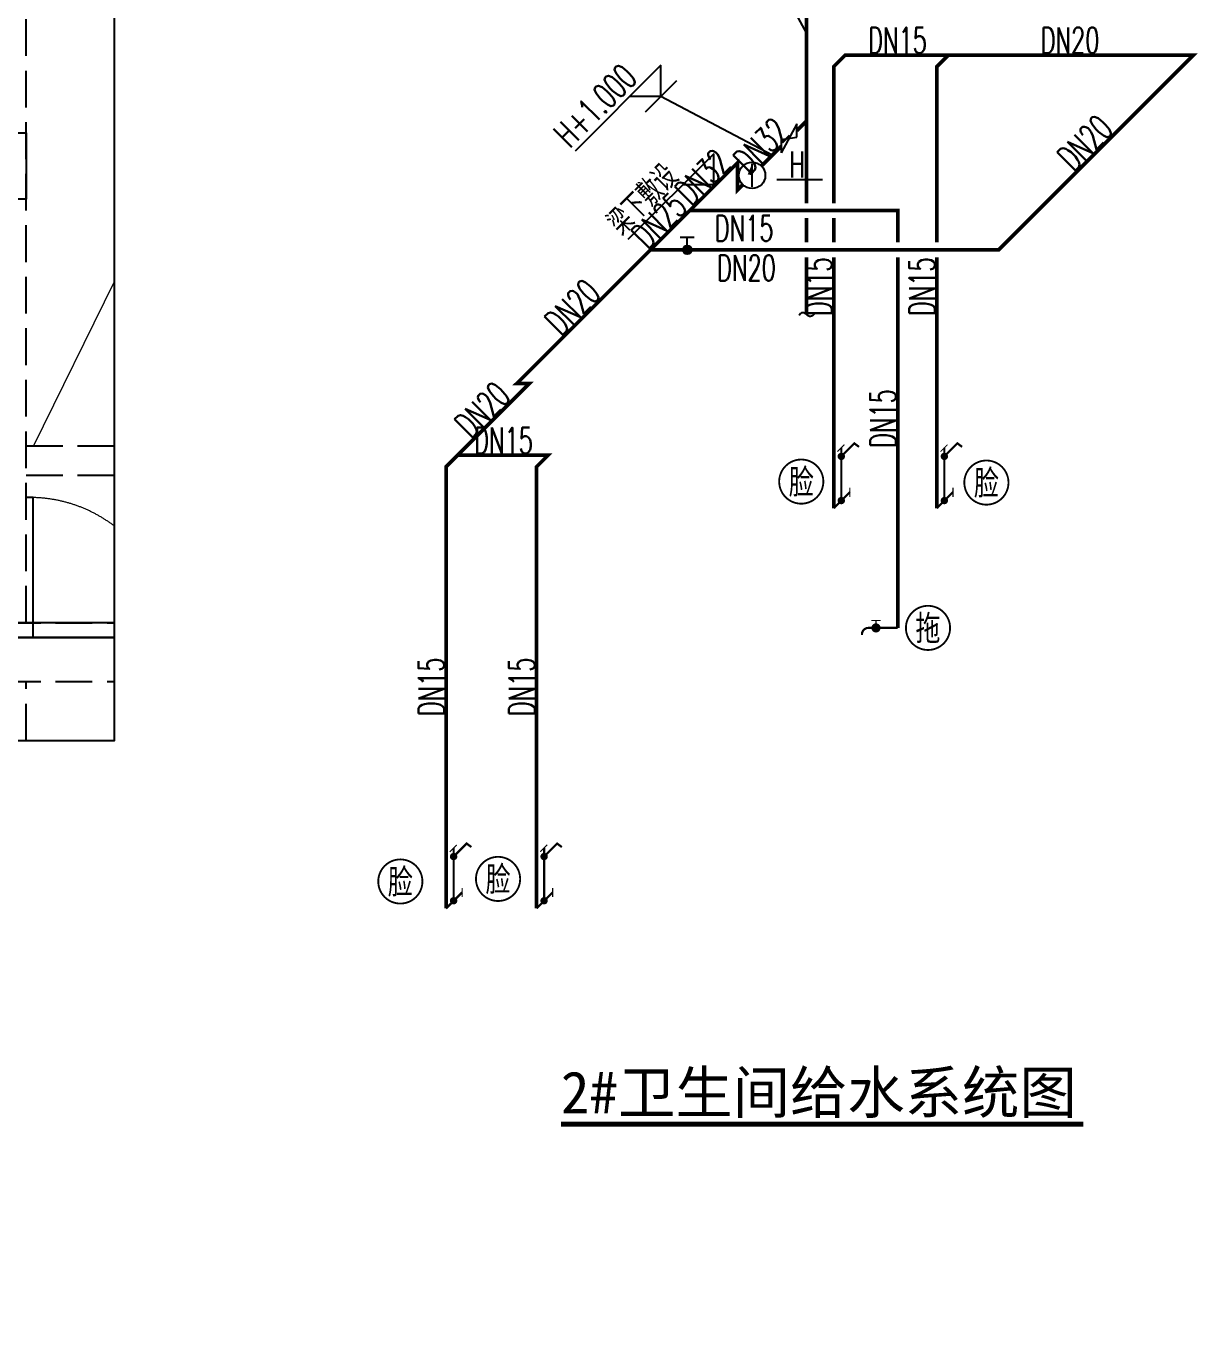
# Model space of a CAD drawing. Extents: x 175123 to 260190, y 15257 to 44959.
# Drawn here: x 241524 to 249482, y 26273 to 35123 of the extents above; entities that cross this region are included whole.
import ezdxf
from ezdxf.enums import TextEntityAlignment as Align
from ezdxf.xclip import XClip

# ---------------------------------------------------------------- set-up
doc = ezdxf.new("R2010")
doc.units = 0
doc.header["$LTSCALE"] = 1000
doc.header["$MEASUREMENT"] = 0
doc.header["$XCLIPFRAME"] = 2
for name, pattern in [('13#结构梁$0$DASH', [0.35, 0.25, -0.1]), ('13#结构梁$0$X-104 13#平面$0$DOTE', [2.42, 2, -0.2, 0.02, -0.2]), ('X-104 13#平面$0$DOTE', [2.42, 2, -0.2, 0.02, -0.2])]:
    doc.linetypes.add(name, pattern=pattern)
for name, color, linetype in [('13#结构梁$0$s-beam', 4, '13#结构梁$0$DASH'), ('13#结构梁$0$X-104 13#平面$0$A_AXIS-轴线', 36, '13#结构梁$0$X-104 13#平面$0$DOTE'), ('AXIS_TEXT', 7, 'Continuous'), ('DIM_SYMB', 3, 'Continuous'), ('DIM_给水', 3, 'Continuous'), ('EQUIP_给水', 7, 'Continuous'), ('PIPE-给水', 3, 'Continuous'), ('TEXT_给水', 7, 'Continuous'), ('TWT_ELEV', 3, 'Continuous'), ('TWT_IDEN', 3, 'Continuous'), ('TWT_TEXT', 7, 'Continuous'), ('VALVE_给水', 7, 'Continuous'), ('X-104 13#平面$0$A_AXIS-轴线', 36, 'X-104 13#平面$0$DOTE'), ('X-104 13#平面$0$s-colu', 40, 'Continuous'), ('图层1', 7, 'Continuous')]:
    doc.layers.add(name, color=color, linetype=linetype)
doc.layers.add('13#结构梁$0$板洞边线', color=253, linetype='Continuous', lineweight=18)
doc.layers.add('X-104 13#平面$0$000套内', color=226, linetype='Continuous', lineweight=30, plot=False)
doc.styles.add('_TWT_DIM_ELE', font='SIMPLEX', dxfattribs={"width": 0.8, "height": 3.5, "bigfont": 'HZTXT'})
doc.styles.add('_TWT_PIPEDN', font='SIMPLEX', dxfattribs={"width": 0.8, "height": 3.5, "bigfont": 'HZTXT'})
doc.styles.add('_TWT_SANITARY', font='', dxfattribs={"width": 0.8, "height": 3.5})
doc.styles.add('COMPLEX', font='COMPLEX')
doc.styles.add('HZ', font='txt', dxfattribs={"bigfont": 'hztxt'})
doc.styles.get("Standard").update_dxf_attribs({"font": 'STXIHEI.TTF'})
doc.styles.add('图签信息$0$华文细黑', font='STXIHEI.TTF', dxfattribs={"height": 10})
doc.styles.get('_TWT_SANITARY').set_extended_font_data('SimSun')

# ---------------------------------------------------------------- blocks, each defined once
blk = doc.blocks.new('X-104 13#平面')
at = {"color": 0}
for p, q in [((53548.8, 72250.6), (53500, 72250.6)), ((53548.8, 71300), (53548.8, 72250.6)), ((53500, 71300), (53548.8, 71300))]:
    blk.add_line(p, q, dxfattribs=at)
at = {"color": 0, "lineweight": 13}
blk.add_ellipse((53524.4, 71300), major_axis=(-672.2, 672.2), ratio=1, start_param=3.926991, end_param=5.472143, dxfattribs=at)
at = {"layer": '13#结构梁$0$s-beam', "color": 0}
for p, q in [((53500, 71400), (53500, 80863.9)), ((57500, 72599.9), (53500, 72599.9)), ((57500, 72399.9), (53500, 72399.9)), ((48800, 71400), (57300, 71400)), ((48800, 71000), (57300, 71000)), ((53500, 66900), (53500, 71000))]:
    blk.add_line(p, q, dxfattribs=at)
at = {"layer": '13#结构梁$0$X-104 13#平面$0$A_AXIS-轴线', "color": 0, "linetype": '13#结构梁$0$X-104 13#平面$0$DOTE'}
blk.add_line((60408.4, 71400), (-2925, 71400), dxfattribs=at)
at = {"layer": '13#结构梁$0$板洞边线', "color": 0}
for p, q in [((57306.2, 72599.9), (53550.9, 80855.6)), ((53550.9, 72599.9), (57300.9, 80230.3))]:
    blk.add_line(p, q, dxfattribs=at)
at = {"layer": 'X-104 13#平面$0$000套内', "color": 0}
blk.add_lwpolyline([(4100, 77750), (4100, 68700), (-750, 68700), (-750, 59850), (21950, 59850), (21950, 61450), (58250, 61450), (58250, 71300), (48400, 71300), (48400, 73450), (53400, 73450), (53400, 80500), (58250, 80500), (58250, 81290.1), (53289, 85452.6), (37950, 76613.3), (37950, 72450), (12454.9, 72450), (4447.4, 77750)], close=True, dxfattribs=at)
at = {"layer": 'X-104 13#平面$0$A_AXIS-轴线', "color": 0, "linetype": 'X-104 13#平面$0$DOTE'}
blk.add_line((60408.4, 71400), (-2925, 71400), dxfattribs=at)
at = {"layer": 'X-104 13#平面$0$s-colu', "color": 0}
blk.add_lwpolyline([(53300.2, 74278), (53300.2, 74728), (53500.2, 74728), (53500.2, 74278)], close=True, dxfattribs=at)
at = {"color": 0, "style": '图签信息$0$华文细黑'}
for p in [(72170.3, 105564.8), (72170.3, 43164.8), (72170.3, -19235.2)]:
    blk.add_attdef('200X', text='', height=100, dxfattribs=at).set_placement(p, align=Align.BOTTOM_RIGHT)
at = {"layer": 'AXIS_TEXT', "color": 0, "style": 'COMPLEX', "width": 1.041667}
for p, p2 in [((-400, 156296.3), (0, 156296.3)), ((7800, 156296.3), (8200, 156296.3)), ((12300, 156296.3), (12700, 156296.3)), ((21300, 156296.3), (21700, 156296.3)), ((30300, 156296.3), (30700, 156296.3)), ((39300, 156296.3), (39700, 156296.3)), ((48300, 156296.3), (48700, 156296.3)), ((57300, 156296.3), (57700, 156296.3)), ((-7525, 142576), (-7125, 142576)), ((64743.5, 142576), (65143.5, 142576)), ((-7525, 139476), (-7125, 139476)), ((64743.5, 138976), (65143.5, 138976)), ((-7525, 133576), (-7125, 133576)), ((64743.5, 133576), (65143.5, 133576)), ((-7525, 124576), (-7125, 124576)), ((64743.5, 124576), (65143.5, 124576)), ((-400, 112775), (0, 112775)), ((7800, 112775), (8200, 112775)), ((12300, 112775), (12700, 112775)), ((21300, 112775), (21700, 112775)), ((30300, 112775), (30700, 112775)), ((39300, 112775), (39700, 112775)), ((48300, 112775), (48700, 112775)), ((57300, 112775), (57700, 112775)), ((-400, 89896.3), (0, 89896.3)), ((7800, 89896.3), (8200, 89896.3)), ((12300, 89896.3), (12700, 89896.3)), ((21300, 89896.3), (21700, 89896.3)), ((30300, 89896.3), (30700, 89896.3)), ((39300, 89896.3), (39700, 89896.3)), ((48300, 89896.3), (48700, 89896.3)), ((57300, 89896.3), (57700, 89896.3)), ((-7525, 80176), (-7125, 80176)), ((64743.5, 80176), (65143.5, 80176)), ((-7525, 77076), (-7125, 77076)), ((64743.5, 76576), (65143.5, 76576)), ((-7525, 71176), (-7125, 71176)), ((64743.5, 71176), (65143.5, 71176)), ((-7525, 62176), (-7125, 62176)), ((64743.5, 62176), (65143.5, 62176)), ((-400, 50375), (0, 50375)), ((7800, 50375), (8200, 50375)), ((12300, 50375), (12700, 50375)), ((21300, 50375), (21700, 50375)), ((30300, 50375), (30700, 50375)), ((39300, 50375), (39700, 50375)), ((48300, 50375), (48700, 50375)), ((57300, 50375), (57700, 50375)), ((-400, 27496.3), (0, 27496.3)), ((7800, 27496.3), (8200, 27496.3)), ((12300, 27496.3), (12700, 27496.3)), ((21300, 27496.3), (21700, 27496.3)), ((30300, 27496.3), (30700, 27496.3)), ((39300, 27496.3), (39700, 27496.3)), ((48300, 27496.3), (48700, 27496.3)), ((57300, 27496.3), (57700, 27496.3)), ((-7525, 17776), (-7125, 17776)), ((64743.5, 17776), (65143.5, 17776)), ((-7525, 14676), (-7125, 14676)), ((64743.5, 14176), (65143.5, 14176)), ((-7525, 8776), (-7125, 8776)), ((64743.5, 8776), (65143.5, 8776)), ((-7525, -224), (-7125, -224)), ((64743.5, -224), (65143.5, -224)), ((-400, -12025), (0, -12025)), ((7800, -12025), (8200, -12025)), ((12300, -12025), (12700, -12025)), ((21300, -12025), (21700, -12025)), ((30300, -12025), (30700, -12025)), ((39300, -12025), (39700, -12025)), ((48300, -12025), (48700, -12025)), ((57300, -12025), (57700, -12025))]:
    blk.add_attdef('A', text='', height=448, dxfattribs=at).set_placement(p, p2, align=Align.FIT)
blk = doc.blocks.new('$VALVE$00000497')
for p, q in [((78, 138), (-78, 138)), ((0, 50), (0, 138))]:
    blk.add_line(p, q)
at = {"const_width": 49.6}
blk.add_lwpolyline([(25, 0, 1), (-25, 0, 1)], format="xyb", close=True, dxfattribs=at)
blk.add_circle((0, 0), 50)
blk = doc.blocks.new('$VALVE$00000337')
for p, q in [((-72, 53), (-178, -53)), ((178, 53), (-178, -53)), ((-72, 53), (72, -53)), ((72, -53), (178, 53))]:
    blk.add_line(p, q)
for p in [(-125, 0), (125, 0)]:
    blk.add_point(p)
blk = doc.blocks.new('$VALVE$00000602')
blk.add_line((-93, -93), (93, 93))
blk.add_lwpolyline([(93, 93, 0, 50, 0), (-13, 22, 50, 50, 0)], format="xyseb")
blk.add_circle((0, 0), 150)
for p in [(-150, 0), (150, 0)]:
    blk.add_point(p)
blk = doc.blocks.new('$ATTACHMENT$00000141')
for points, const_width in [([(103, 705), (280, 882), (344, 834)], 30), ([(50, 769), (146, 865)], 15), ([(103, 822), (103, 103)], 30), ([(0, 0), (220, 220)], 30), ([(220, 278), (220, 154)], 15)]:
    blk.add_lwpolyline(points, dxfattribs=dict(const_width=const_width))
at = {"const_width": 50}
for points in [[(78, 705, 1), (128, 705, 1)], [(78, 105, 1), (128, 105, 1)]]:
    blk.add_lwpolyline(points, format="xyb", close=True, dxfattribs=at)
at = {"style": 'HZ', "width": 0.7, "flags": 1}
for tag in ['UNIT', 'SPEC', 'WHAT']:
    blk.add_attdef(tag, (0, 0), '', height=0.001, dxfattribs=at)
blk = doc.blocks.new('$ATTACHMENT$00000139')
at = {"const_width": 30}
blk.add_lwpolyline([(0, 0), (-400, 0, 0.443942), (-486, -95, -1.105826)], format="xyb", dxfattribs=at)
at = {"const_width": 15}
for points in [[(-231, 100), (-359, 100)], [(-296, 0), (-296, 100)]]:
    blk.add_lwpolyline(points, dxfattribs=at)
at = {"const_width": 62.5}
blk.add_lwpolyline([(-265, 0, -1), (-327, 0, -1)], format="xyb", close=True, dxfattribs=at)
at = {"flags": 1}
for tag in ['UNIT', 'SPEC', 'WHAT']:
    blk.add_attdef(tag, (0, 0), '', height=0.0001, dxfattribs=at)
blk = doc.blocks.new('$TwtSys$00000132')
at = {"elevation": 0}
blk.add_lwpolyline([(7, -101, -0.575183), (0, 0, 0.604745), (-11, 101, 16.924828)], format="xyb", dxfattribs=at)

msp = doc.modelspace()

# ---------------------------------------------------------------- hatches: boundary and pattern name
at = {"layer": 'PIPE-给水', "linetype": 'Continuous'}
for points in [[(247087.3, 34926.6), (247078.4, 34935.4), (247082.1, 34939.1)], [(247087.3, 34926.6), (247087.3, 34939.1), (247082.1, 34939.1)], [(249451.8, 34926.6), (249451.8, 34939.1), (249482, 34939.1)], [(249451.8, 34926.6), (249460.6, 34917.7), (249482, 34939.1)], [(247008.4, 34847.8), (246999.6, 34856.6), (246995.9, 34852.9)], [(247008.4, 34847.8), (246995.9, 34847.8), (246995.9, 34852.9)], [(247708.4, 34847.8), (247699.6, 34856.6), (247695.9, 34852.9)], [(247708.4, 34847.8), (247695.9, 34847.8), (247695.9, 34852.9)], [(246355.9, 34195.2), (246347, 34204), (246368.4, 34225.4)], [(246355.9, 34195.2), (246368.4, 34195.2), (246368.4, 34225.4)], [(246355.9, 34011.2), (246364.7, 34002.4), (246343.4, 33981.1)], [(246355.9, 34011.2), (246343.4, 34011.2), (246343.4, 33981.1)], [(247443.5, 33870.3), (247456, 33870.3), (247456, 33882.8)], [(247443.5, 33870.3), (247443.5, 33882.8), (247456, 33882.8)], [(248128.5, 33603.3), (248137.3, 33594.4), (248133.6, 33590.8)], [(248128.5, 33603.3), (248128.5, 33590.8), (248133.6, 33590.8)], [(244855.6, 32694.9), (244846.8, 32703.8), (244825.4, 32682.4)], [(244855.6, 32694.9), (244855.6, 32682.4), (244825.4, 32682.4)], [(244941.1, 32694.9), (244949.9, 32686.1), (244971.3, 32707.4)], [(244941.1, 32694.9), (244941.1, 32707.4), (244971.3, 32707.4)], [(245069, 32208.3), (245077.8, 32199.5), (245099.2, 32220.8)], [(245069, 32208.3), (245069, 32220.8), (245099.2, 32220.8)], [(244375.7, 32129.5), (244366.8, 32138.3), (244363.2, 32134.7)], [(244375.7, 32129.5), (244363.2, 32129.5), (244363.2, 32134.7)], [(244990.2, 32129.5), (244981.3, 32138.3), (244977.7, 32134.7)], [(244990.2, 32129.5), (244977.7, 32129.5), (244977.7, 32134.7)]]:
    msp.add_hatch(color=256, dxfattribs=at).paths.add_polyline_path(points)

# ---------------------------------------------------------------- linework, layer by layer
for p, q in [((245941.1, 34751), (245729, 34538.9)), ((246590.2, 34245.6), (245835.1, 34644.9)), ((246621.5, 34080.3), (246931.7, 34080.3))]:
    msp.add_line(p, q)
at = {"layer": 'DIM_SYMB', "const_width": 35}
msp.add_lwpolyline([(245155.6, 27664.4), (248703.8, 27664.4)], dxfattribs=at)
at = {"layer": 'DIM_给水'}
msp.add_line((246824.6, 35076.9, 0), (246465.4, 35739.9, 0), dxfattribs=at)
at = {"layer": 'PIPE-给水', "linetype": 'Continuous', "ltscale": 0.5, "const_width": 25}
for points in [[(246824.6, 34480), (246824.6, 36163.9)], [(247087.3, 34926.6), (247008.4, 34847.8)], [(247087.3, 34926.6), (247787.3, 34926.6)], [(247787.3, 34926.6), (247708.4, 34847.8)], [(247787.3, 34926.6), (249451.8, 34926.6)], [(248128.5, 33603.3), (249451.8, 34926.6)], [(247008.4, 33920.3), (247008.4, 34847.8)], [(247708.4, 33653.3), (247708.4, 34847.8)], [(246824.6, 34480), (246758.1, 34413.5)], [(246824.6, 33920.3), (246824.6, 34480)], [(246652, 34307.4), (246517.6, 34173)], [(246355.9, 34195.2), (246031, 33870.3)], [(246355.9, 34195.2), (246355.9, 34011.2)], [(246390.3, 34045.7), (246355.9, 34011.2)], [(246031, 33870.3), (245763.9, 33603.3)], [(247443.5, 33870.3), (246031, 33870.3)], [(246824.6, 33653.3), (246824.6, 33820.3)], [(247008.4, 33653.3), (247008.4, 33820.3)], [(247443.5, 33653.3), (247443.5, 33870.3)], [(245763.9, 33603.3), (244855.6, 32694.9)], [(245763.9, 33603.3), (248128.5, 33603.3)], [(246824.6, 33163.9), (246824.6, 33553.3)], [(247008.4, 31847.8), (247008.4, 33553.3)], [(247443.5, 31035.1), (247443.5, 33553.3)], [(247708.4, 31847.8), (247708.4, 33553.3)], [(244941.1, 32694.9), (244454.5, 32208.3)], [(244855.6, 32694.9), (244941.1, 32694.9)], [(244454.5, 32208.3), (244375.7, 32129.5)], [(244454.5, 32208.3), (245069, 32208.3)], [(245069, 32208.3), (244990.2, 32129.5)], [(244375.7, 29129.5), (244375.7, 32129.5)], [(244990.2, 29129.5), (244990.2, 32129.5)]]:
    msp.add_lwpolyline(points, dxfattribs=at)
at = {"layer": 'TWT_ELEV'}
for p, q in [((245835.1, 34857.1), (245251.9, 34273.9)), ((245835.1, 34644.9), (245835.1, 34857.1)), ((245835.1, 34644.9), (245622.9, 34644.9)), ((246193.4, 34256.4), (245610.3, 33673.3)), ((246193.4, 34044.3), (246193.4, 34256.4)), ((246193.4, 34044.3), (245981.3, 34044.3))]:
    msp.add_line(p, q, dxfattribs=at)
at = {"layer": 'TWT_IDEN', "const_width": 12.5}
for points in [[(246938.1, 32029.1, 1), (246638.1, 32029.1, 1)], [(248195.4, 32022.4, 1), (247895.4, 32022.4, 1)], [(247798.8, 31035.3, 1), (247498.8, 31035.3, 1)], [(244879, 29330.2, 1), (244579, 29330.2, 1)], [(244215.4, 29312.7, 1), (243915.4, 29312.7, 1)]]:
    msp.add_lwpolyline(points, format="xyb", close=True, dxfattribs=at)

# ---------------------------------------------------------------- block references
at = {"layer": 'EQUIP_给水', "xscale": 0.5, "yscale": 0.5, "zscale": 0.5, "rotation": 90}
msp.add_blockref('$TwtSys$00000132', (246824.6, 33163.9), dxfattribs=at)
at = {"layer": 'EQUIP_给水', "xscale": 0.5, "yscale": 0.5, "zscale": 0.5}
for name, p in [('$ATTACHMENT$00000141', (247008.4, 31847.8)), ('$ATTACHMENT$00000141', (247708.4, 31847.8)), ('$ATTACHMENT$00000139', (247443.5, 31035.1)), ('$ATTACHMENT$00000141', (244375.7, 29129.5)), ('$ATTACHMENT$00000141', (244990.2, 29129.5))]:
    msp.add_blockref(name, p, dxfattribs=at)
at = {"layer": 'VALVE_给水', "xscale": -0.6, "yscale": -0.6, "zscale": 0.6, "rotation": 224.9999999999997}
for name, p in [('$VALVE$00000337', (246705.1, 34360.4)), ('$VALVE$00000602', (246454, 34109.4))]:
    msp.add_blockref(name, p, dxfattribs=at)
at = {"layer": 'VALVE_给水', "xscale": 0.6, "yscale": 0.6, "zscale": 0.6}
msp.add_blockref('$VALVE$00000497', (246013.6, 33603.3), dxfattribs=at)
at = {"layer": '图层1', "color": 251}
ref = msp.add_blockref('X-104 13#平面', (188023.7, -40329.7), dxfattribs=at)
XClip(ref).set_block_clipping_path([(47300.0000000066, 70599.9999999998), (54100.0000000072, 81199.9999999998)])

# ---------------------------------------------------------------- texts
at = {"layer": 'DIM_SYMB', "color": 7}
msp.add_text('2#卫生间给水系统图', height=285.43, dxfattribs=at).set_placement((245155.6, 27737.4, 0))
at = {"layer": 'TEXT_给水', "linetype": 'Continuous', "style": '_TWT_PIPEDN', "width": 0.64}
for s, p in [('DN15', (247242.6, 34939.1)), ('DN20', (248414.2, 34939.1)), ('DN15', (246201.1, 33662.6)), ('DN20', (246216.8, 33393.1)), ('DN15', (244567.1, 32220.8))]:
    msp.add_text(s, height=175, dxfattribs=at).set_placement(p)
for s, rotation, p in [('DN32', 45, (246436.2, 34109.2)), ('DN20', 45, (248636.1, 34128.6)), ('DN32', 45, (246039.4, 33896.4)), ('DN25', 45, (245743.4, 33600.4)), ('DN15', 90, (246995.9, 33153.1)), ('DN15', 90, (247695.9, 33153.1)), ('DN20', 45, (245155.7, 33012.7)), ('DN20', 45, (244543.8, 32315.3)), ('DN15', 90, (247431, 32258)), ('DN15', 90, (244363.2, 30434.8)), ('DN15', 90, (244977.7, 30434.8))]:
    msp.add_text(s, height=175, rotation=rotation, dxfattribs=at).set_placement(p)
at = {"layer": 'TWT_ELEV', "color": 7, "style": '_TWT_DIM_ELE'}
for s, width, p in [('H+1.000', 0.64, (245216.6, 34288.1)), ('梁下敷设', 0.8, (245575, 33687.4))]:
    msp.add_text(s, height=175, rotation=45, dxfattribs=dict(at, width=width)).set_placement(p)
at = {"layer": 'TWT_IDEN', "color": 7, "style": '_TWT_SANITARY', "width": 0.878906}
for s, p, p2 in [('脸', (246703.3, 31944.3), (246873, 31944.3)), ('脸', (247960.6, 31937.5), (248130.3, 31937.5)), ('拖', (247563.9, 30950.4), (247733.6, 30950.4)), ('脸', (243980.5, 29227.8), (244150.2, 29227.8)), ('脸', (244644.2, 29245.4), (244813.9, 29245.4))]:
    msp.add_text(s, height=169.7, dxfattribs=at).set_placement(p, p2, align=Align.FIT)
at = {"layer": 'TWT_TEXT', "style": '_TWT_PIPEDN', "width": 0.64}
msp.add_text('H', height=175, dxfattribs=at).set_placement((246707.7, 34095.3))

doc.saveas('drawing.dxf')
